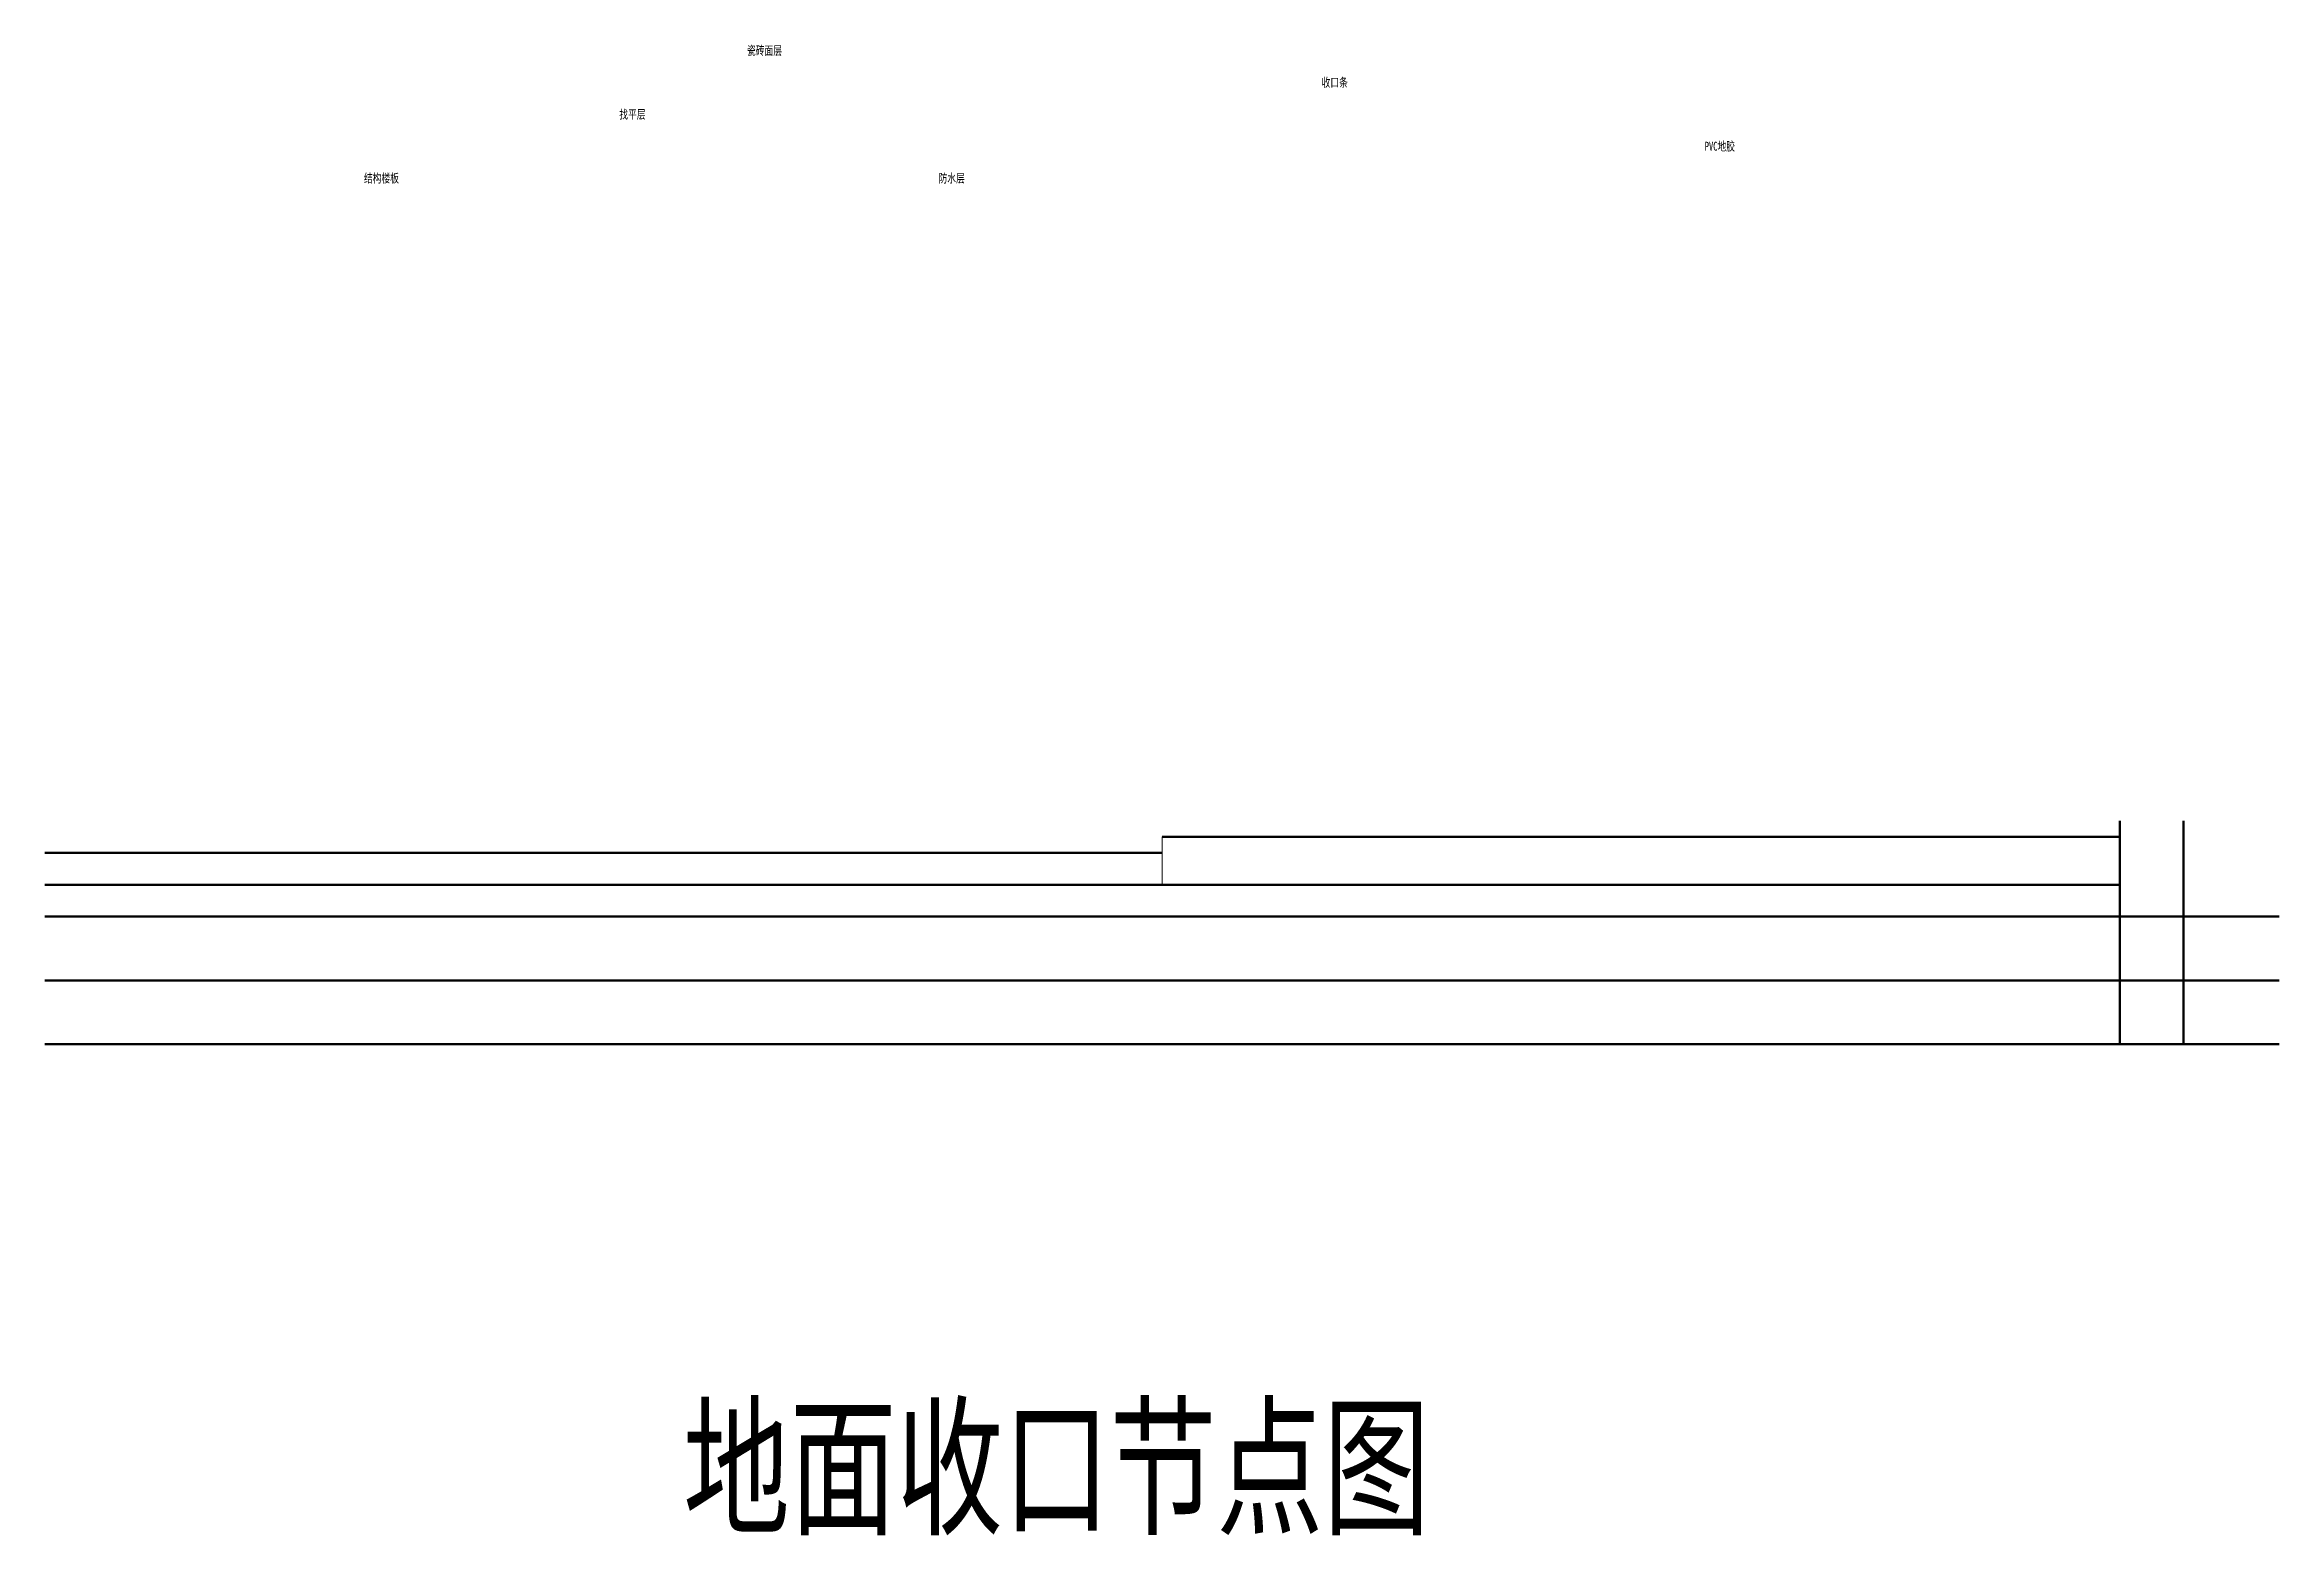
# Model space of a CAD drawing. Header units: millimetres. Extents: x 0 to 7000, y -1539 to 3132.
import ezdxf

# ---------------------------------------------------------------- set-up
doc = ezdxf.new("R2010")
doc.units = ezdxf.units.MM
for name, color, linetype, lineweight in [('DIM', 3, 'Continuous', 9), ('TEXT', 2, 'Continuous', 9), ('WALL', 7, 'Continuous', 50)]:
    doc.layers.add(name, color=color, linetype=linetype, lineweight=lineweight)
doc.styles.add('HEI', font='simhei.ttf')

msp = doc.modelspace()

# ---------------------------------------------------------------- linework, layer by layer
at = {"layer": 'DIM'}
msp.add_line((3500, 500), (3500, 650), dxfattribs=at)
at = {"layer": 'WALL'}
for p, q in [((6500, 0), (6500, 700)), ((6700, 0), (6700, 700)), ((3500, 650), (6500, 650)), ((0, 600), (3500, 600)), ((0, 500), (6500, 500)), ((0, 400), (7000, 400)), ((0, 200), (7000, 200)), ((0, 0), (7000, 0))]:
    msp.add_line(p, q, dxfattribs=at)

# ---------------------------------------------------------------- texts
at = {"layer": 'TEXT', "style": 'HEI', "width": 0.7}
for s, height, p in [('瓷砖面层', 28, (2200, 3100)), ('收口条', 28, (4000, 3000)), ('找平层', 28, (1800, 2900)), ('PVC地胶', 28, (5200, 2800)), ('结构楼板', 28, (1000, 2700)), ('防水层', 28, (2800, 2700)), ('地面收口节点图', 350, (2000, -1500))]:
    msp.add_text(s, height=height, dxfattribs=at).set_placement(p)

doc.saveas('drawing.dxf')
